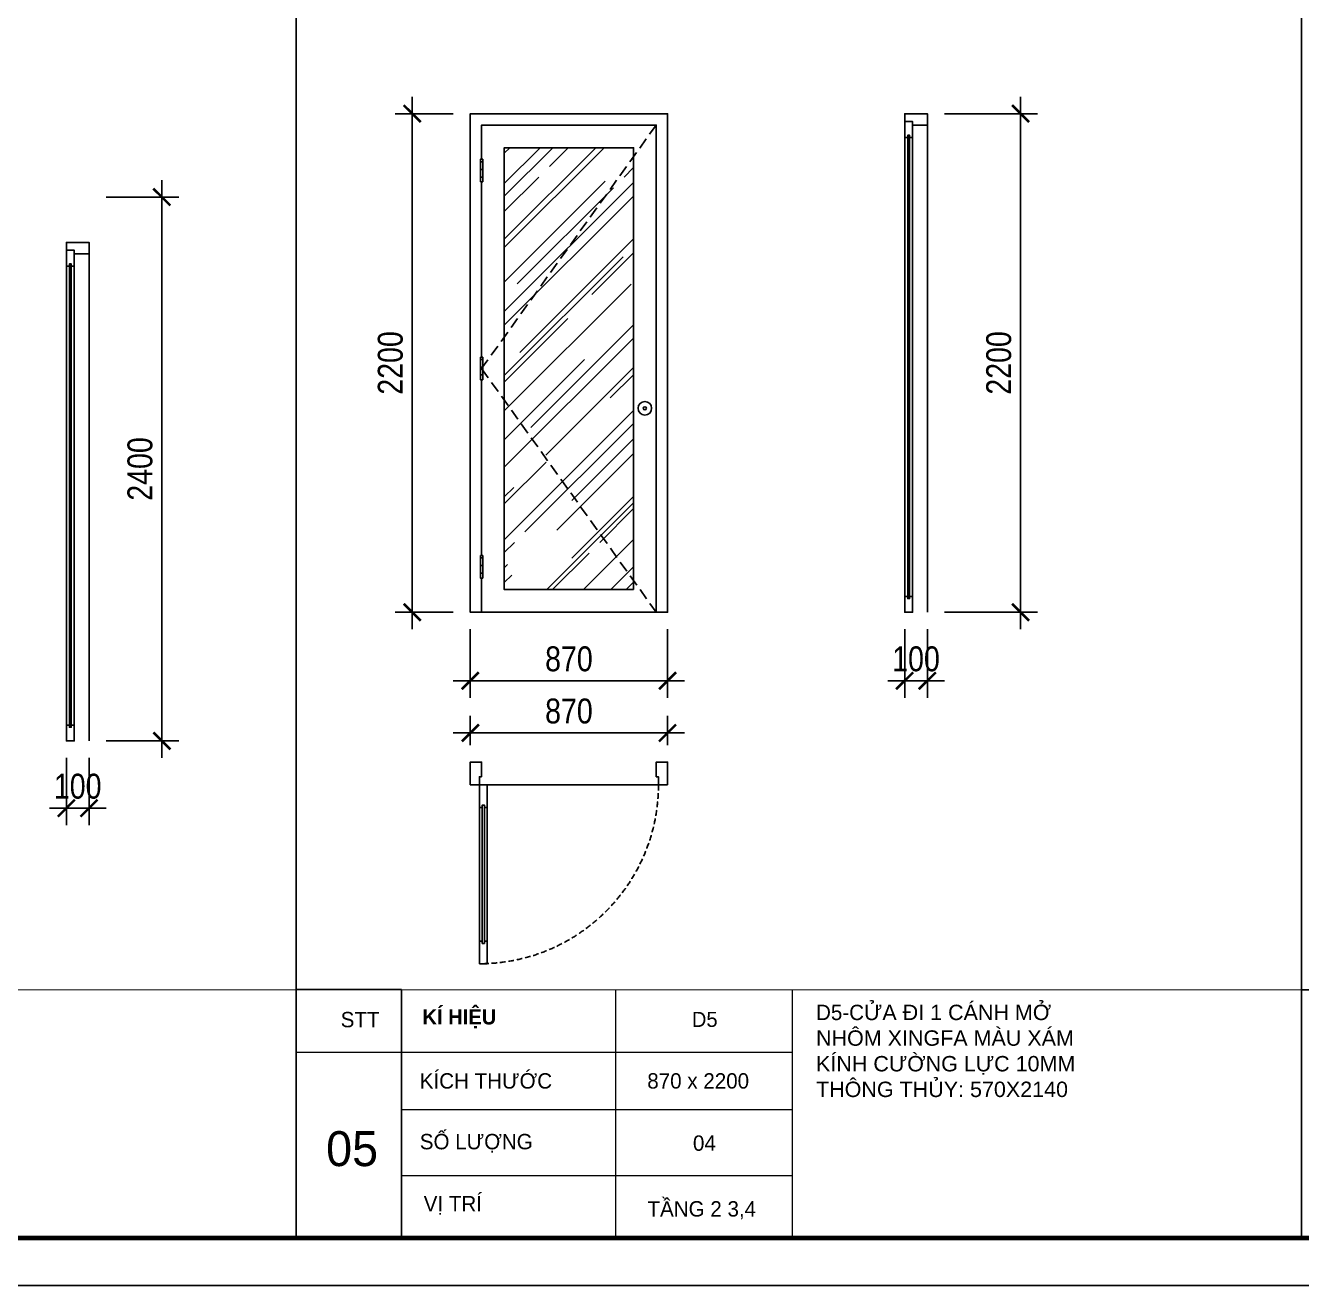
# Model space of a CAD drawing. Header units: inches. Extents: x 236662 to 497023, y -248575 to 81795.
# Drawn here: x 287335 to 292964, y -248575 to -243015 of the extents above; entities that cross this region are included whole.
import ezdxf

# ---------------------------------------------------------------- set-up
doc = ezdxf.new("R2010")
doc.units = ezdxf.units.IN
doc.header["$LTSCALE"] = 10
doc.header["$MEASUREMENT"] = 0
doc.linetypes.add('HIDDEN', pattern=[0.375, 0.25, -0.125])
for name, color, linetype, lineweight in [('02. HP_BE TONG', 1, 'Continuous', 35), ('06. HP_THAY 1', 134, 'Continuous', 15), ('GHICHU', 7, 'Continuous', 9)]:
    doc.layers.add(name, color=color, linetype=linetype, lineweight=lineweight)
for name, color, linetype in [('04. HP_CUA', 153, 'Continuous'), ('07. HP_KY HIEU', 43, 'Continuous'), ('08. HP_DIM', 118, 'Continuous'), ('hach', 7, 'Continuous')]:
    doc.layers.add(name, color=color, linetype=linetype)
doc.layers.add('Tpl_Bound', color=1, linetype='Continuous', plot=False)
doc.styles.add('AVO', font='VNI-Avo-Bold.TTF')
doc.styles.add('text2', font='VHELVCN.TTF')
doc.styles.add('VNI-SMISS', font='VSWISC.TTF')
doc.dimstyles.new('AL-100 (1-50)', dxfattribs={"dimscale": 0.5, "dimtxt": 220, "dimasz": 150, "dimexe": 150, "dimexo": 150, "dimgap": 80, "dimtad": 1, "dimdec": 0, "dimzin": 9, "dimtxsty": 'text2', "dimblk": 'ARCHTICK', "dimcen": 1, "dimdle": 150, "dimclrd": 256, "dimclre": 256, "dimclrt": 7, "dimadec": 0, "dimazin": 0, "dimtfac": 1, "dimtdec": 0, "dimtix": 1, "dimtmove": 2, "dimatfit": 3, "dimldrblk": 'ARCHTICK', "dimfxl": 1, "dimtolj": 1, "dimtzin": 0, "dimlwd": -1, "dimlwe": -1, "dimarcsym": 0})

# ---------------------------------------------------------------- blocks, each defined once
blk = doc.blocks.new('KHUNG TEN A-3')
at = {"layer": '02. HP_BE TONG', "color": 1, "const_width": 0.5}
blk.add_lwpolyline([(15, 5), (415, 5), (415, 292), (15, 292)], close=True, dxfattribs=at)
at = {"layer": '06. HP_THAY 1'}
blk.add_lwpolyline([(0, 297), (420, 297), (420, 0), (0, 0)], close=True, dxfattribs=at)
at = {"layer": 'Defpoints'}
blk.add_lwpolyline([(0, 0), (420, 0), (420, 297), (0, 297)], close=True, dxfattribs=at)
blk = doc.blocks.new('*U1296')
at = {"ltscale": 100}
for p, q in [((40, 790), (40, 200)), ((75, 200), (75, 790))]:
    blk.add_line(p, q, dxfattribs=at)
at = {"color": 8, "ltscale": 100}
blk.add_line((40, 100), (830, 100), dxfattribs=at)
at = {"ltscale": 100}
for points in [[(40, 890), (40, 790), (52.5, 790), (52.5, 800), (62.5, 800), (62.5, 790), (75, 790), (75, 890)], [(62.5, 200), (62.5, 190), (52.5, 190), (52.5, 200), (40, 200), (40, 100), (75, 100), (75, 200)], [(50, 65), (40, 65), (40, 100), (0, 100), (0, 0), (50, 0)], [(870, 100), (830, 100), (830, 65), (820, 65), (820, 0), (870, 0)]]:
    blk.add_lwpolyline(points, close=True, dxfattribs=at)
at = {"color": 8, "ltscale": 100}
blk.add_lwpolyline([(62.5, 800), (52.5, 800), (52.5, 190), (62.5, 190)], close=True, dxfattribs=at)
at = {"color": 8, "linetype": 'HIDDEN', "ltscale": 10}
blk.add_arc((40, 100), 790, 360, 90, dxfattribs=at)
blk = doc.blocks.new('*U1298')
at = {"ltscale": 20}
h = blk.add_hatch(dxfattribs=at)
h.set_pattern_fill('_USER', color=8, scale=34, angle=32.992, style=0, pattern_type=0)
h.set_pattern_definition([(180, (55, 2000), (2e-12, -34), [])])
h.paths.add_polyline_path([(55, 2000), (45, 2000), (45, 1900), (55, 1900)])
h = blk.add_hatch(dxfattribs=at)
h.set_pattern_fill('_USER', color=8, scale=34, angle=32.992, style=0, pattern_type=0)
h.set_pattern_definition([(180, (55, 1025), (4e-12, 34), [])])
h.paths.add_polyline_path([(55, 1025), (45, 1025), (45, 1125), (55, 1125)])
h = blk.add_hatch(dxfattribs=at)
h.set_pattern_fill('_USER', color=8, scale=34, angle=32.992, style=0, pattern_type=0)
h.set_pattern_definition([(180, (55, 150), (4e-12, 34), [])])
h.paths.add_polyline_path([(55, 150), (45, 150), (45, 250), (55, 250)])
for points in [[(50, 0), (0, 0), (0, 2200), (870, 2200), (870, 0), (820, 0)], [(50, 2000), (50, 2150), (820, 2150), (820, 0), (50, 0), (50, 150)], [(50, 1125), (50, 1900)], [(50, 250), (50, 1025)]]:
    blk.add_lwpolyline(points)
at = {"color": 8, "linetype": 'HIDDEN', "ltscale": 20}
blk.add_lwpolyline([(820, 2150), (50, 1075), (820, 0)], dxfattribs=at)
for points in [[(720, 100), (150, 100), (150, 2050), (720, 2050)], [(55, 2000), (45, 2000), (45, 1900), (55, 1900)], [(55, 1025), (45, 1025), (45, 1125), (55, 1125)], [(55, 150), (45, 150), (45, 250), (55, 250)]]:
    blk.add_lwpolyline(points, close=True)
for radius in [30, 7]:
    blk.add_circle((770, 900), radius)
blk = doc.blocks.new('_ArchTick')
at = {"color": 0, "linetype": 'ByBlock', "const_width": 0.15}
blk.add_lwpolyline([(-0.5, -0.5), (0.5, 0.5)], dxfattribs=at)
blk = doc.blocks.new('*D1295')
at = {"layer": '08. HP_DIM', "transparency": 16777216}
for p, q in [((289296.9, -245679.1), (289296.9, -245981.8)), ((290166.9, -245679.1), (290166.9, -245981.8)), ((289221.9, -245906.8), (290241.9, -245906.8))]:
    blk.add_line(p, q, dxfattribs=at)
at = {"layer": 'Defpoints', "color": 0, "transparency": 16777216}
for p in [(289296.9, -245604.1), (290166.9, -245604.1), (290166.9, -245906.8)]:
    blk.add_point(p, dxfattribs=at)
at = {"layer": '08. HP_DIM', "transparency": 16777216, "xscale": 75, "yscale": 75, "zscale": 75, "rotation": 180}
blk.add_blockref('_ArchTick', (289296.9, -245906.8), dxfattribs=at)
at = {"layer": '08. HP_DIM', "transparency": 16777216, "xscale": 75, "yscale": 75, "zscale": 75}
blk.add_blockref('_ArchTick', (290166.9, -245906.8), dxfattribs=at)
at = {"layer": '08. HP_DIM', "color": 7, "transparency": 16777216, "insert": (289731.9, -245810.6), "char_height": 110, "attachment_point": 5, "style": 'text2'}
blk.add_mtext('\\A1;870', dxfattribs=at)
blk = doc.blocks.new('*D1292')
at = {"layer": '08. HP_DIM', "transparency": 16777216}
for p, q in [((289040.6, -245679.1), (289040.6, -243329.1)), ((289221.9, -243404.1), (288965.6, -243404.1)), ((289221.9, -245604.1), (288965.6, -245604.1))]:
    blk.add_line(p, q, dxfattribs=at)
at = {"layer": 'Defpoints', "color": 0, "transparency": 16777216}
for p in [(289040.6, -243404.1), (289296.9, -243404.1), (289296.9, -245604.1)]:
    blk.add_point(p, dxfattribs=at)
at = {"layer": '08. HP_DIM', "transparency": 16777216, "xscale": 75, "yscale": 75, "zscale": 75}
for p, rotation in [((289040.6, -243404.1), 90), ((289040.6, -245604.1), 270)]:
    blk.add_blockref('_ArchTick', p, dxfattribs=dict(at, rotation=rotation))
at = {"layer": '08. HP_DIM', "color": 7, "transparency": 16777216, "insert": (288944.5, -244504.1), "char_height": 110, "attachment_point": 5, "rotation": 90, "style": 'text2'}
blk.add_mtext('\\A1;2200', dxfattribs=at)
blk = doc.blocks.new('*D1293')
at = {"layer": '08. HP_DIM', "transparency": 16777216}
for p, q in [((291213.1, -245679.1), (291213.1, -245981.8)), ((291313.1, -245679.1), (291313.1, -245981.8)), ((291213.1, -245906.8), (291138.1, -245906.8)), ((291213.1, -245906.8), (291313.1, -245906.8)), ((291313.1, -245906.8), (291388.1, -245906.8))]:
    blk.add_line(p, q, dxfattribs=at)
at = {"layer": 'Defpoints', "color": 0, "transparency": 16777216}
for p in [(291213.1, -245604.1), (291313.1, -245604.1), (291313.1, -245906.8)]:
    blk.add_point(p, dxfattribs=at)
at = {"layer": '08. HP_DIM', "transparency": 16777216, "xscale": 75, "yscale": 75, "zscale": 75}
blk.add_blockref('_ArchTick', (291213.1, -245906.8), dxfattribs=at)
at = {"layer": '08. HP_DIM', "transparency": 16777216, "xscale": 75, "yscale": 75, "zscale": 75, "rotation": 180}
blk.add_blockref('_ArchTick', (291313.1, -245906.8), dxfattribs=at)
at = {"layer": '08. HP_DIM', "color": 7, "transparency": 16777216, "insert": (291263.1, -245810.6), "char_height": 110, "attachment_point": 5, "style": 'text2'}
blk.add_mtext('\\A1;100', dxfattribs=at)
blk = doc.blocks.new('*D1294')
at = {"layer": '08. HP_DIM', "transparency": 16777216}
for p, q in [((291724.6, -245679.1), (291724.6, -243329.1)), ((291388.1, -243404.1), (291799.6, -243404.1)), ((291388.1, -245604.1), (291799.6, -245604.1))]:
    blk.add_line(p, q, dxfattribs=at)
at = {"layer": 'Defpoints', "color": 0, "transparency": 16777216}
for p in [(291313.1, -243404.1), (291724.6, -243404.1), (291313.1, -245604.1)]:
    blk.add_point(p, dxfattribs=at)
at = {"layer": '08. HP_DIM', "transparency": 16777216, "xscale": 75, "yscale": 75, "zscale": 75}
for p, rotation in [((291724.6, -243404.1), 90), ((291724.6, -245604.1), 270)]:
    blk.add_blockref('_ArchTick', p, dxfattribs=dict(at, rotation=rotation))
at = {"layer": '08. HP_DIM', "color": 7, "transparency": 16777216, "insert": (291628.5, -244504.1), "char_height": 110, "attachment_point": 5, "rotation": 90, "style": 'text2'}
blk.add_mtext('\\A1;2200', dxfattribs=at)
blk = doc.blocks.new('*D1297')
at = {"layer": '08. HP_DIM', "transparency": 16777216}
for p, q in [((289296.9, -246190.5), (289296.9, -246062.1)), ((290166.9, -246190.5), (290166.9, -246062.1)), ((289221.9, -246137.1), (290241.9, -246137.1))]:
    blk.add_line(p, q, dxfattribs=at)
at = {"layer": 'Defpoints', "color": 0, "transparency": 16777216}
for p in [(290166.9, -246137.1), (289296.9, -246265.5, -309), (290166.9, -246265.5, -309)]:
    blk.add_point(p, dxfattribs=at)
at = {"layer": '08. HP_DIM', "transparency": 16777216, "xscale": 75, "yscale": 75, "zscale": 75, "rotation": 180}
blk.add_blockref('_ArchTick', (289296.9, -246137.1), dxfattribs=at)
at = {"layer": '08. HP_DIM', "transparency": 16777216, "xscale": 75, "yscale": 75, "zscale": 75}
blk.add_blockref('_ArchTick', (290166.9, -246137.1), dxfattribs=at)
at = {"layer": '08. HP_DIM', "color": 7, "transparency": 16777216, "insert": (289731.9, -246040.9), "char_height": 110, "attachment_point": 5, "style": 'text2'}
blk.add_mtext('\\A1;870', dxfattribs=at)
blk = doc.blocks.new('*D1300')
at = {"layer": '08. HP_DIM', "transparency": 16777216}
for p, q in [((287514.8, -246247), (287514.8, -246543.9)), ((287614.8, -246247), (287614.8, -246543.9)), ((287514.8, -246468.9), (287439.8, -246468.9)), ((287514.8, -246468.9), (287614.8, -246468.9)), ((287614.8, -246468.9), (287689.8, -246468.9))]:
    blk.add_line(p, q, dxfattribs=at)
at = {"layer": 'Defpoints', "color": 0, "transparency": 16777216}
for p in [(287514.8, -246172), (287614.8, -246172), (287614.8, -246468.9)]:
    blk.add_point(p, dxfattribs=at)
at = {"layer": '08. HP_DIM', "transparency": 16777216, "xscale": 75, "yscale": 75, "zscale": 75}
blk.add_blockref('_ArchTick', (287514.8, -246468.9), dxfattribs=at)
at = {"layer": '08. HP_DIM', "transparency": 16777216, "xscale": 75, "yscale": 75, "zscale": 75, "rotation": 180}
blk.add_blockref('_ArchTick', (287614.8, -246468.9), dxfattribs=at)
at = {"layer": '08. HP_DIM', "color": 7, "transparency": 16777216, "insert": (287564.8, -246372.7), "char_height": 110, "attachment_point": 5, "style": 'text2'}
blk.add_mtext('\\A1;100', dxfattribs=at)
blk = doc.blocks.new('*D1301')
at = {"layer": '08. HP_DIM', "transparency": 16777216}
for p, q in [((287936.1, -246247), (287936.1, -243697)), ((287689.8, -243772), (288011.1, -243772)), ((287689.8, -246172), (288011.1, -246172))]:
    blk.add_line(p, q, dxfattribs=at)
at = {"layer": 'Defpoints', "color": 0, "transparency": 16777216}
for p in [(287614.8, -243772), (287936.1, -243772), (287614.8, -246172)]:
    blk.add_point(p, dxfattribs=at)
at = {"layer": '08. HP_DIM', "transparency": 16777216, "xscale": 75, "yscale": 75, "zscale": 75}
for p, rotation in [((287936.1, -243772), 90), ((287936.1, -246172), 270)]:
    blk.add_blockref('_ArchTick', p, dxfattribs=dict(at, rotation=rotation))
at = {"layer": '08. HP_DIM', "color": 7, "transparency": 16777216, "insert": (287840, -244972), "char_height": 110, "attachment_point": 5, "rotation": 90, "style": 'text2'}
blk.add_mtext('\\A1;2400', dxfattribs=at)
blk = doc.blocks.new('D_section')
for p, q in [((0, 0), (0, 2150)), ((65, 70), (65, 2095)), ((100, 70), (100, 2095))]:
    blk.add_line(p, q)
for points in [[(65, 2150), (0, 2150), (0, 2200), (100, 2200), (100, 2165), (65, 2165)], [(65, 2165), (65, 2095), (78.5, 2095), (78.5, 2105), (86.5, 2105), (86.5, 2095), (100, 2095), (100, 2165)], [(78.5, 60), (78.5, 70), (65, 70), (65, 0), (100, 0), (100, 70), (86.5, 70), (86.5, 60)]]:
    blk.add_lwpolyline(points, close=True)
at = {"color": 8}
blk.add_lwpolyline([(86.5, 60), (78.5, 60), (78.5, 2105), (86.5, 2105)], close=True, dxfattribs=at)

msp = doc.modelspace()

# ---------------------------------------------------------------- hatches: boundary and pattern name
at = {"layer": 'hach'}
h = msp.add_hatch(dxfattribs=at)
h.set_pattern_fill('AR-RROOF', color=8, scale=200, angle=45)
h.paths.add_polyline_path([(290016.9, -243593.7), (290016.9, -243554.1), (289446.9, -243554.1), (289446.9, -244389.5)])
h.paths.add_polyline_path([(290016.9, -243593.7), (289446.9, -244389.5), (289446.9, -244668.7), (290016.9, -245464.5)])
h.paths.add_polyline_path([(289446.9, -244668.7), (289446.9, -245504.1), (290016.9, -245504.1), (290016.9, -245464.5)])

# ---------------------------------------------------------------- linework, layer by layer
at = {"extrusion": (-0.031787, -2.44741e-06, 0.999495)}
for points, elevation in [([(247291.8, 288823.3), (247291.8, 288357.9), (248394, 288358), (248394, 288823.3)], -9352.4), ([(247292.9, 293252.7), (247292.9, 292787.4), (248395.2, 292787.4), (248395.2, 293252.8)], -9599.6)]:
    msp.add_lwpolyline(points, close=True, dxfattribs=dict(at, elevation=elevation))
at = {"layer": '07. HP_KY HIEU'}
for p, q in [((288528.6, -237383.3, -9.6), (288528.6, -248365.9, -318.6)), ((292963.6, -237383.3, -9.6), (292963.6, -248365.9, -318.6))]:
    msp.add_line(p, q, dxfattribs=at)
at = {"layer": 'GHICHU', "extrusion": (-0.031787, -2.44741e-06, 0.999495)}
for p, q in [((283540.3, -247271.9, -340.2), (288528.6, -247269.6, -181.5)), ((283540.8, -248374.2, -340.2), (288529.1, -248371.8, -181.5))]:
    msp.add_line(p, q, dxfattribs=at)
at = {"layer": 'GHICHU'}
for p, q in [((288993.7, -247269.5, -166.8), (292963.6, -247270.4, -287.8)), ((288993.8, -248371.8, -166.8), (292963.6, -248366.7, -287.8))]:
    msp.add_line(p, q, dxfattribs=at)
at = {"layer": 'GHICHU', "extrusion": (-0.031787, -2.44741e-06, 0.999495), "elevation": -9352.4}
for points in [[(247292.4, 289767), (248394, 289767.1)], [(247292.5, 290547.8), (248394, 290547.8)], [(247568.7, 288358), (247568.6, 290547.8)], [(247821.3, 288823.3), (247821.3, 290547.8)], [(248112.7, 288823.3), (248112.6, 290547.8)]]:
    msp.add_lwpolyline(points, dxfattribs=at)
at = {"layer": 'Tpl_Bound', "color": 1}
msp.add_lwpolyline([(282444.5, -248575.5), (282444.5, -236123.6), (300149.2, -236123.6), (300149.2, -248575.5)], close=True, dxfattribs=at)

# ---------------------------------------------------------------- block references
at = {"color": 1, "xscale": 41.92548438755171, "yscale": 41.92548438755171, "zscale": 41.92548438755171}
msp.add_blockref('KHUNG TEN A-3', (282444.5, -248575.5, -318.6), dxfattribs=at)
at = {"layer": '04. HP_CUA'}
msp.add_blockref('*U1298', (289296.9, -245604.1, -309), dxfattribs=at)
at = {"layer": '04. HP_CUA', "xscale": -1}
for p in [(291313.1, -245604.1, -309), (287614.8, -246172, -190.9)]:
    msp.add_blockref('D_section', p, dxfattribs=at)
at = {"layer": '04. HP_CUA', "xscale": -1, "rotation": 180}
msp.add_blockref('*U1296', (289296.9, -246265.5, -309), dxfattribs=at)

# ---------------------------------------------------------------- texts
at = {"extrusion": (-0.031787, -2.44741e-06, 0.999495), "attachment_point": 1, "text_direction": (0.999495, 0.000111, 0.031787), "style": 'AVO'}
for s, insert, char_height, width in [('KÍ HIEÄU', (289085.6, -247357, -163.8), 66.48, 2771.729), ('{\\fVNI-Avo|b0|i0|c0|p2;D5}', (290274.2, -247367.9, -126), 66.484, 133.537)]:
    msp.add_mtext(s, dxfattribs=dict(at, insert=insert, char_height=char_height, width=width))
at = {"linetype": 'ByBlock', "extrusion": (-0.031787, -2.44741e-06, 0.999495), "insert": (288660.6, -247894.4, -177.3), "char_height": 154.305, "width": 209.426, "attachment_point": 1, "text_direction": (0.999495, 0.000111, 0.031787), "style": 'VNI-SMISS'}
msp.add_mtext('{\\fVNI-Avo|b0|i0|c0|p2;05}', dxfattribs=at)
at = {"layer": 'GHICHU', "extrusion": (-0.031787, -2.44741e-06, 0.999495), "char_height": 67.894, "text_direction": (0.999495, 0.000111, 0.031787), "style": 'AVO'}
for s, insert, width, attachment_point in [('{\\fVNI-Avo|b0|i0|c0|p2;D5-C\\fArial|b0|i0|c0|p34;ỬA ĐI 1 CÁNH MỞ\\PNHÔM XINGFA MÀU XÁM \\PKÍNH CƯỜNG LỰC 10MM \\fVNI-Avo|b0|i0|c0|p2;\\P\\fArial|b0|i0|c0|p34;THÔNG THỦY: 570X2140}', (290822, -247336.4, -108.6), 3340.636, 1), ('{\\fVNI-Avo|b0|i0|c0|p2;STT}', (288725, -247368.1, -175.3), 243.565, 1), ('{\\fVNI-Avo|b0|i0|c0|p2;KÍCH THÖÔÙC}', (289073.8, -247638.7, -164.2), 4370.635, 1), ('{\\fVNI-Avo|b0|i0|c0|p2;870 x 2200}', (290077.6, -247638.6, -132.3), 640.11, 1), ('{\\fVNI-Avo|b0|i0|c0|p2;SOÁ LÖÔÏNG}', (289073.9, -247906.6, -164.2), 4370.635, 1), ('{\\fVNI-Avo|b0|i0|c0|p2;04}', (290329.5, -247947.5, -124.3), 491.459, 5), ('{\\fVNI-Avo|b0|i0|c0|p2;VÒ TRÍ}', (289091.2, -248180.5, -163.7), 4370.635, 1), ('{\\fVNI-Avo|b0|i0|c0|p2;TAÀNG 2 3,4}', (290318, -248243.6, -124.6), 716.577, 5)]:
    msp.add_mtext(s, dxfattribs=dict(at, insert=insert, width=width, attachment_point=attachment_point))

# ---------------------------------------------------------------- dimensions: what is measured, and where the dimension line sits
at = {"layer": '08. HP_DIM'}
for base, p1, p2, picture, middle in [((289040.6, -243404.1, -309), (289296.9, -245604.1, -309), (289296.9, -243404.1, -309), '*D1292', (288944.5, -244504.1, -309)), ((291724.6, -243404.1, -309), (291313.1, -245604.1, -309), (291313.1, -243404.1, -309), '*D1294', (291628.5, -244504.1, -309)), ((287936.1, -243772, -190.9), (287614.8, -246172, -190.9), (287614.8, -243772, -190.9), '*D1301', (287840, -244972, -190.9))]:
    dim = msp.add_linear_dim(base=base, p1=p1, p2=p2, angle=90, dimstyle='AL-100 (1-50)', dxfattribs=at)
    dim.commit()
    dim.dimension.update_dxf_attribs({"geometry": picture, "text_midpoint": middle})
for base, p1, p2, picture, middle in [((290166.9, -245906.8, -309), (289296.9, -245604.1, -309), (290166.9, -245604.1, -309), '*D1295', (289731.9, -245810.6, -309)), ((291313.1, -245906.8, -309), (291213.1, -245604.1, -309), (291313.1, -245604.1, -309), '*D1293', (291263.1, -245810.6, -309)), ((290166.9, -246137.1), (289296.9, -246265.5, -309), (290166.9, -246265.5, -309), '*D1297', (289731.9, -246040.9)), ((287614.8, -246468.9, -190.9), (287514.8, -246172, -190.9), (287614.8, -246172, -190.9), '*D1300', (287564.8, -246372.7, -190.9))]:
    dim = msp.add_linear_dim(base=base, p1=p1, p2=p2, dimstyle='AL-100 (1-50)', dxfattribs=at)
    dim.commit()
    dim.dimension.update_dxf_attribs({"geometry": picture, "text_midpoint": middle})

doc.saveas('drawing.dxf')
